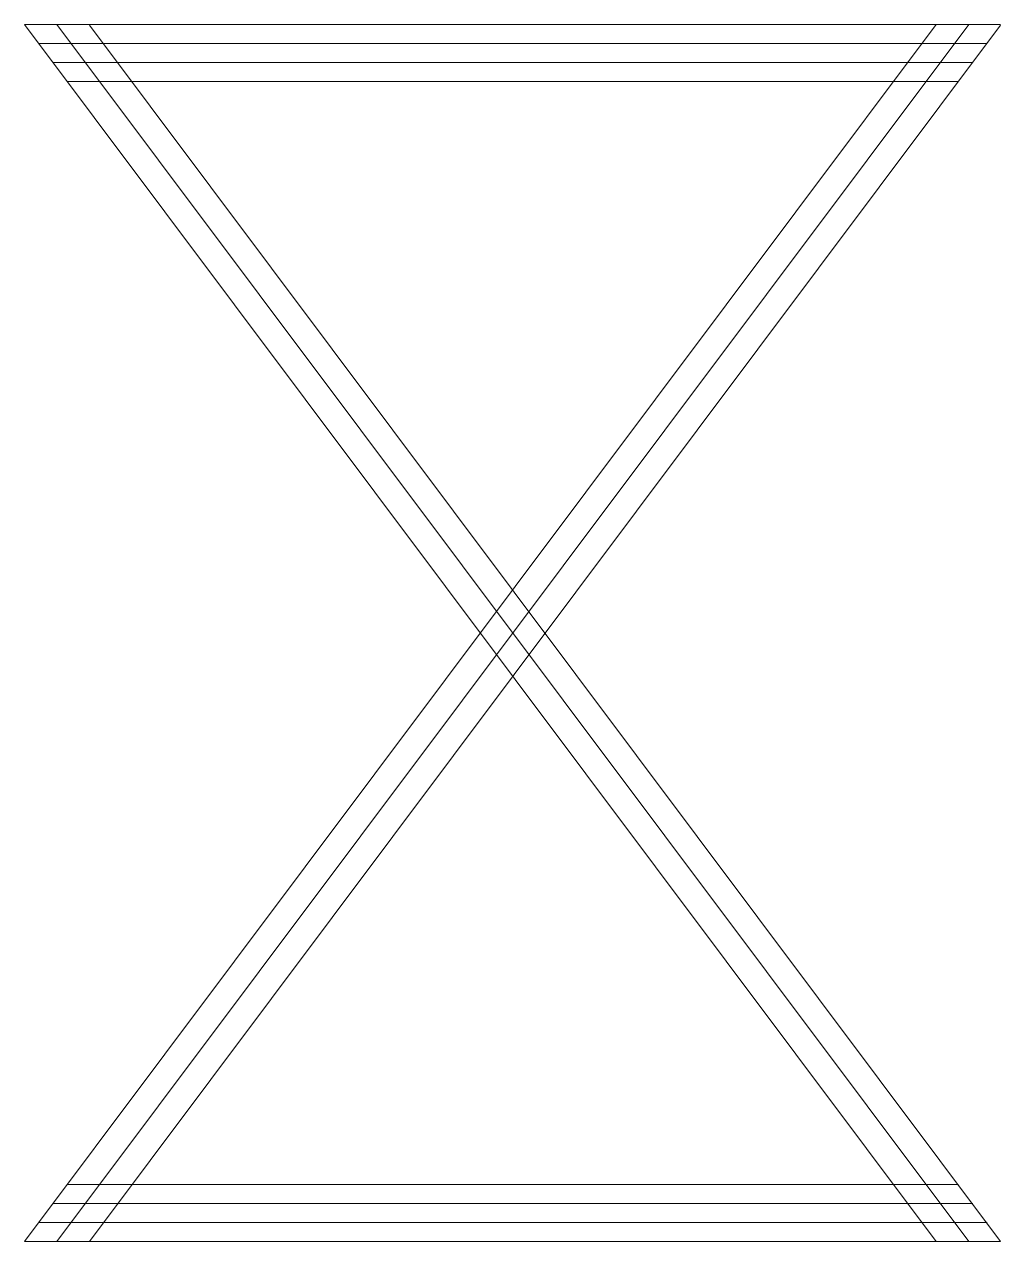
# Model space of a CAD drawing. Extents: x -3.21 to 3.21, y -4 to 4.
import ezdxf

# ---------------------------------------------------------------- set-up
doc = ezdxf.new("R2010")
doc.units = 0
doc.header["$MEASUREMENT"] = 0
doc.layers.add('near', color=7, linetype='Continuous')

# ---------------------------------------------------------------- blocks, each defined once
blk = doc.blocks.new('block 3')
at = {"layer": 'near', "color": 30, "lineweight": 18, "true_color": 0xfe8831}
for points in [[(-2.9314, -3.625), (2.9313, -3.625)], [(-3.025, -3.75), (3.0244, -3.75)], [(-3.1187, -3.875), (3.118, -3.875)], [(-3.2124, -4), (3.2076, -4)]]:
    blk.add_lwpolyline(points, dxfattribs=at)

msp = doc.modelspace()

# ---------------------------------------------------------------- linework, layer by layer
at = {"layer": 'near', "color": 30, "lineweight": 18, "true_color": 0xfe8831}
for points in [[(-3.2124, 4), (2.7834, -4)], [(2.7834, 4), (-3.2124, -4)], [(-3.2124, 4), (3.2076, 4)], [(-2.9983, 4), (2.9976, -4)], [(2.9976, 4), (-2.9983, -4)], [(-2.7842, 3.9945), (3.2076, -4)], [(3.2076, 3.9945), (-2.7841, -4)], [(-3.1187, 3.875), (3.118, 3.875)], [(-3.025, 3.75), (3.0244, 3.75)], [(-2.9314, 3.625), (2.9313, 3.625)]]:
    msp.add_lwpolyline(points, dxfattribs=at)

# ---------------------------------------------------------------- block references
at = {"layer": 'near'}
msp.add_blockref('block 3', (0, 0), dxfattribs=at)

doc.saveas('drawing.dxf')
